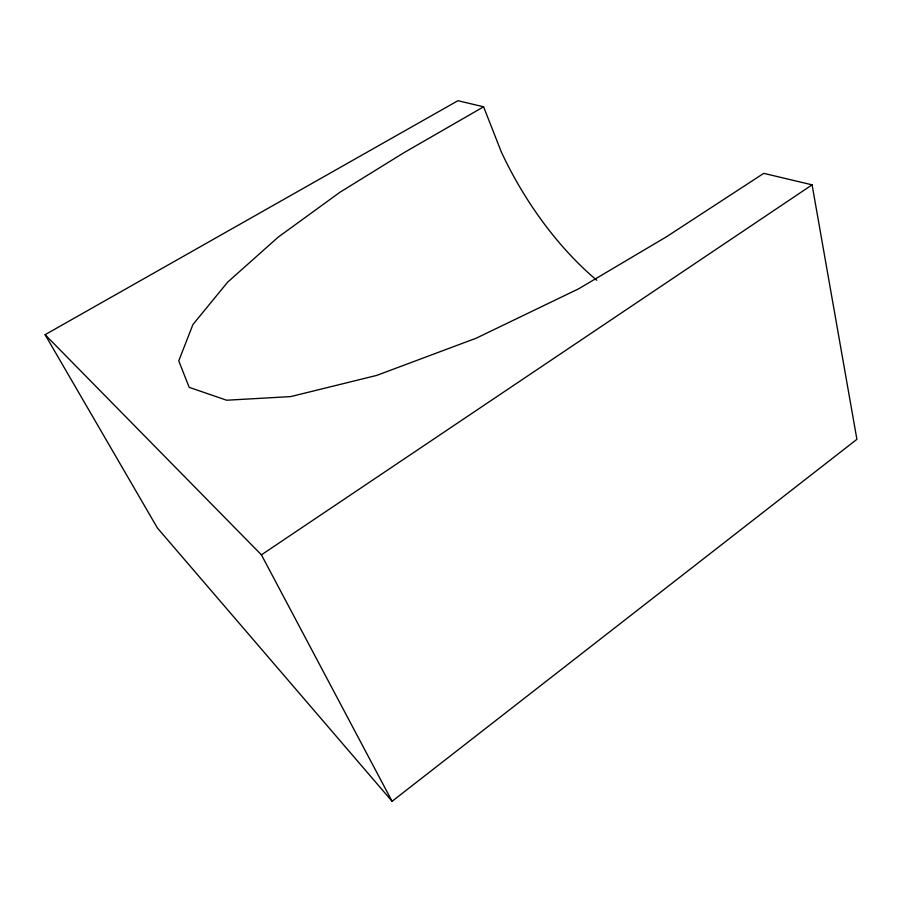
<?xml version="1.0" encoding="UTF-8"?>
<svg xmlns="http://www.w3.org/2000/svg" width="902" height="902" viewBox="0 0 902 902"><rect width="100%" height="100%" fill="white"/><g stroke="black" fill="none" stroke-linecap="round" stroke-linejoin="round"><path stroke-width="1.35" d="M483.596 106.808L457.945 100.708L45.1 334.687L157.422 528.008L392.088 801.292L856.9 439.319L812.093 184.842L763.757 173.353L666.544 236.73L578.644 288.809L476.222 338.182L376.619 375.435L290.647 396.598L226.673 400.229L189.183 387.353L178.754 360.868L192.938 324.528L227.631 282.179L278.109 237.203L339.783 192.374L403.983 152.675L483.596 106.808L501.32 151.942A221.497 118.455 60.6 0 0 596.752 280.24M45.1 334.687L261.422 554.843L812.093 184.842M261.422 554.843L392.088 801.292"/></g></svg>
